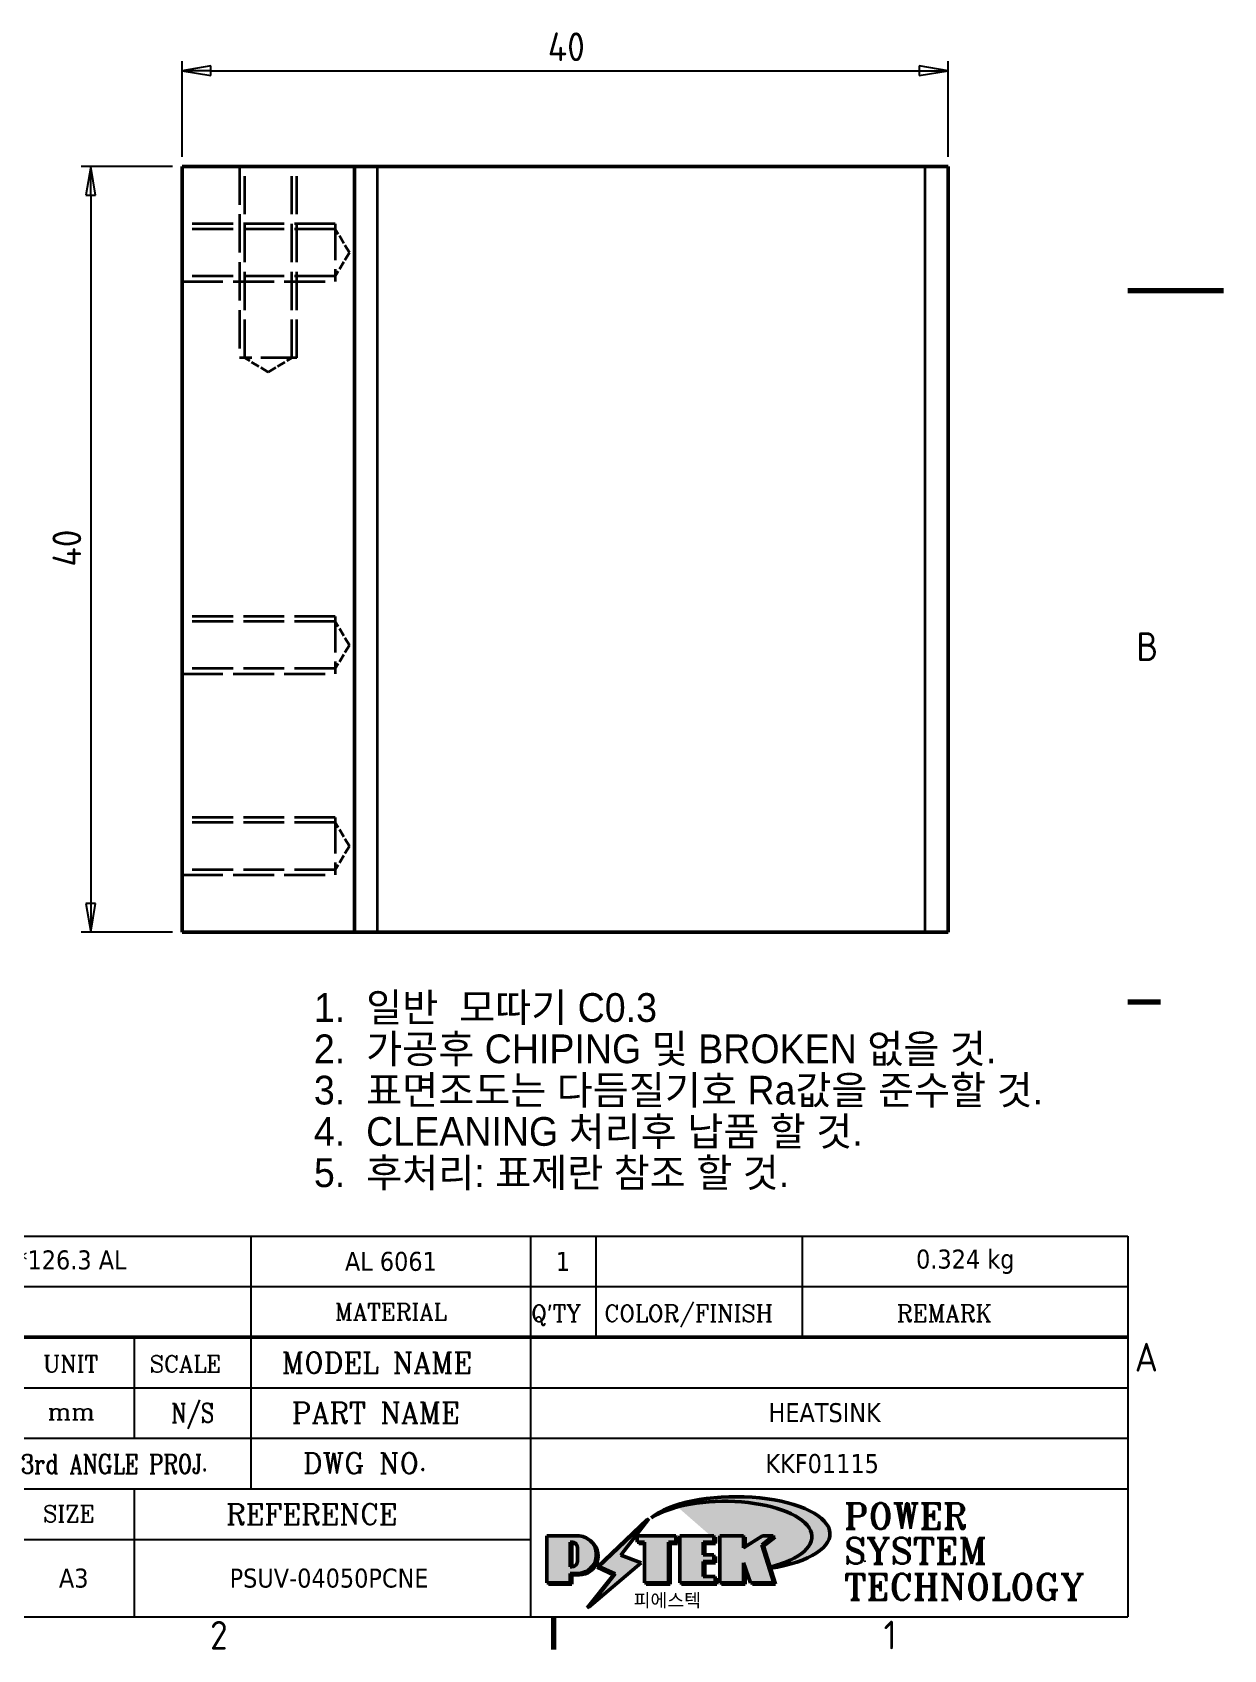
# Model space of a CAD drawing. Header units: millimetres. Extents: x 0 to 210, y 0 to 149.
# Drawn here: x 147.8 to 210, y 3.3 to 87.8 of the extents above; entities that cross this region are included whole.
import ezdxf
from ezdxf.enums import TextEntityAlignment as Align

# ---------------------------------------------------------------- set-up
doc = ezdxf.new("R2010")
doc.units = ezdxf.units.MM
doc.header["$LTSCALE"] = 0.5
doc.linetypes.add('DASHED', pattern=[0.2067, 0.1654, -0.0413])
doc.layers.get('0').update_dxf_attribs({"lineweight": 25})
for name, color, linetype, lineweight in [('가려진 것(ISO)', 5, 'DASHED', 35), ('가려진 좁은 것(ISO)', 5, 'DASHED', 25), ('가시적인 것(ISO)', 7, 'Continuous', 50), ('가시적인 좁은 것(ISO)', 1, 'Continuous', 35), ('경계(ISO)', 7, 'Continuous', 70), ('기호(ISO)', 7, 'Continuous', 25), ('제목(ISO)', 5, 'Continuous', 50), ('치수(ISO)', 7, 'Continuous', 25), ('해치(ISO)', 1, 'Continuous', 18)]:
    doc.layers.add(name, color=color, linetype=linetype, lineweight=lineweight)
doc.styles.add('HAN_370', font='', dxfattribs={"width": 2})
doc.styles.add('ISO Proportional', font='arial.ttf')
doc.styles.add('ISO ProportionalPSTEK', font='isocp.shx')
doc.styles.add('RC_284', font='ROMANC.shx')
doc.styles.add('RC_292', font='ROMANC.shx')
doc.styles.add('ROMANT_294', font='romant.shx')
doc.styles.add('텍스트 스타일333', font='ROMANC.shx', dxfattribs={"width": 0.800000011920929})
doc.styles.add('텍스트 스타일359', font='tahoma.ttf')
doc.styles.get('HAN_370').set_extended_font_data('GulimChe')
doc.dimstyles.new('PSTEK', dxfattribs={"dimscale": 0.5, "dimtxt": 3, "dimasz": 3, "dimexe": 1, "dimexo": 1, "dimgap": 1, "dimtad": 1, "dimrnd": 1e-08, "dimdsep": 46, "dimtxsty": 'ISO ProportionalPSTEK', "dimblk": 'Filled-1', "dimcen": 0.09, "dimdle": 10, "dimclrd": 3, "dimclre": 3, "dimclrt": 1, "dimadec": 1, "dimazin": 2, "dimtfac": 1, "dimtmove": 0, "dimatfit": 3, "dimfxl": 0, "dimtolj": 1, "dimlwd": -1, "dimlwe": -1, "dimarcsym": 0})

# ---------------------------------------------------------------- blocks, each defined once
blk = doc.blocks.new('경계 Default Border')
at = {"layer": '경계(ISO)'}
for p, q in [((410, 74.25000190734863), (413.4000015258789, 74.25000190734863)), ((350, 10), (350, 6.599999666213989))]:
    blk.add_line(p, q, dxfattribs=at)
at = {"layer": '경계(ISO)', "flags": 128}
blk.add_lwpolyline([(420, 148.5000038146973), (410, 148.5000038146973)], dxfattribs=at)
at = {"layer": '경계(ISO)', "color": 1, "char_height": 3.00000011920929, "attachment_point": 7, "style": 'ISO ProportionalPSTEK'}
for s, insert in [('B', (410.878270202895, 109.8463944559917)), ('A', (410.7144008173592, 35.61784856929444)), ('2', (314.127739416884, 6.57139439638704)), ('1', (384.4860661041481, 6.59999988079071))]:
    blk.add_mtext(s, dxfattribs=dict(at, insert=insert))
blk = doc.blocks.new('제목 블록 PSTEK')
for color, points in [(5, [(321.6183518841322, 17.4193704504104), (319.5281351041078, 18.24969419629727), (322.4505835294948, 22.02344462252142), (317.2195697678507, 17.0593801673321), (318.9235935156908, 16.2694494742633), (316.1741874603099, 12.79820726128571)]), (252, [(317.2195697678507, 17.0593801673321), (322.0326348870767, 21.62682475217465), (322.2781991042243, 21.94392121864296), (317.0471853425802, 16.97985676345368), (318.7512090904202, 16.1899260703855), (316.0018030350395, 12.71868385740789), (316.3356552234328, 13.00206718743325), (318.9235935156908, 16.2694494742633)]), (1, [(324.4839107253602, 19.60711530335299), (325.2419748254881, 19.60711530335299), (325.2419748254881, 20.25857663940324), (321.2266040451076, 20.25857663940324), (321.2266040451076, 19.60711530335299), (321.9846681452406, 19.60711530335299), (321.9846681452406, 15.3430047401139), (324.4839107253602, 15.3430047401139)]), (252, [(321.9846681452406, 19.60711530335299), (321.4042753185749, 19.60711530335299), (321.4042753185749, 19.45905590879572), (321.9846681452406, 19.45905590879572)]), (252, [(324.6615819988275, 19.45905590879572), (325.4196460989604, 19.45905590879572), (325.4196460989604, 20.11051724484596), (325.2419748254881, 20.11051724484596), (325.2419748254881, 19.60711530335299), (324.4839107253602, 19.60711530335299), (324.4839107253602, 15.3430047401139), (322.1623394187076, 15.3430047401139), (322.1623394187076, 15.19494534555726), (324.6615819988275, 15.19494534555726)]), (1, [(329.2277337269622, 20.25857663940324), (325.65654113025, 20.25857663940324), (325.65654113025, 15.3430047401139), (329.3580259941756, 15.3430047401139), (329.3580259941756, 15.9944660761648), (328.1137701654877, 15.9944660761648), (328.1137701654877, 17.56360607323003), (329.2277337269622, 17.56360607323003), (329.2277337269622, 18.25543873810179), (328.1137701654877, 18.25543873810179), (328.1137701654877, 19.60711530335299), (329.2277337269622, 19.60711530335299)]), (252, [(328.2914414389548, 19.45905590879572), (329.4054050004294, 19.45905590879572), (329.4054050004294, 20.11051724484596), (329.2277337269622, 20.11051724484596), (329.2277337269622, 19.60711530335299), (328.1137701654877, 19.60711530335299), (328.1137701654877, 18.25543873810179), (328.2914414389548, 18.25543873810179)]), (1, [(332.3312149849806, 20.25857663940324), (329.8592894925411, 20.25857663940324), (329.8592894925411, 15.3430047401139), (332.3312149849806, 15.3430047401139), (332.3312149849806, 17.4318630164523), (333.0701931098801, 15.3430047401139), (335.4855464857051, 15.3430047401139), (334.2514536401189, 19.30614745124769), (335.4379594596742, 20.25857663940324), (334.3071782107978, 20.25857663940324), (332.3312149849806, 18.99741471888304)]), (252, [(332.5088862584528, 20.1105172448466), (332.3312149849806, 20.1105172448466), (332.3312149849806, 18.99741471888368), (332.5088862584528, 19.11081371413894)]), (252, [(335.6156307331414, 20.11051724484596), (335.2535118015555, 20.11051724484596), (334.2514536401189, 19.30614745124769), (335.4855464857051, 15.3430047401139), (333.1954852176545, 15.3430047401139), (333.2478643833523, 15.19494534555726), (335.6632177591723, 15.19494534555726), (334.4291249135862, 19.15808805669106)]), (252, [(328.2914414389548, 17.41554667867274), (329.4054050004294, 17.41554667867274), (329.4054050004294, 18.10737934354514), (329.2277337269622, 18.10737934354514), (329.2277337269622, 17.56360607323003), (328.1137701654877, 17.56360607323003), (328.1137701654877, 15.9944660761648), (328.2914414389548, 15.9944660761648)]), (252, [(332.5088862584528, 16.92964231796647), (332.3312149849806, 17.43186301645164), (332.3312149849806, 15.3430047401139), (330.0369607660135, 15.3430047401139), (330.0369607660135, 15.19494534555726), (332.5088862584528, 15.19494534555726)]), (252, [(329.5356972676428, 15.8464066816075), (329.3580259941756, 15.8464066816075), (329.3580259941756, 15.3430047401139), (325.8342124037171, 15.3430047401139), (325.8342124037171, 15.19494534555726), (329.5356972676428, 15.19494534555726)])]:
    blk.add_hatch(color=color).paths.add_polyline_path(points)
h = blk.add_hatch(color=1)
edge = h.paths.add_edge_path(flags=0)
edge.add_line((314.2242174273352, 19.60711530335299), (314.2242174273352, 17.00126995915134))
edge.add_line((314.2242174273352, 17.00126995915134), (314.3485873187598, 17.00126995915134))
edge.add_arc((314.3485873187598, 17.6527312952023), 0.6514613360509371, 270, 360)
edge.add_line((315.0000486548106, 17.6527312952023), (315.0000486548106, 18.95565396730211))
edge.add_arc((314.3485873187598, 18.95565396730212), 0.6514613360508712, 0, 90)
edge.add_line((314.3485873187598, 19.60711530335299), (314.2242174273352, 19.60711530335299))
edge = h.paths.add_edge_path()
edge.add_arc((314.9847713324306, 18.28938669179658), 1.969189947606664, 269.9999999999959, 450)
edge.add_line((314.9847713324306, 20.25857663940318), (311.7664314776902, 20.25857663940324))
edge.add_line((311.7664314776902, 20.25857663940324), (311.7664314776902, 15.3430047401139))
edge.add_line((311.7664314776902, 15.3430047401139), (314.2242174273352, 15.3430047401139))
edge.add_line((314.2242174273352, 15.3430047401139), (314.2242174273352, 16.32019674418991))
edge.add_line((314.2242174273352, 16.32019674418991), (314.9847713324307, 16.32019674418991))
h = blk.add_hatch(color=252)
edge = h.paths.add_edge_path()
edge.add_arc((314.9847713324309, 18.28938669179657), 1.969189947606666, 270, 406.8278729790604)
edge.add_arc((315.1624426058984, 18.1413272972396), 1.969189947606962, -90, 53.560984836317004, ccw=False)
edge.add_line((315.1624426058984, 16.17213734963263), (314.4018887008024, 16.17213734963263))
edge.add_line((314.4018887008024, 16.17213734963263), (314.4018887008024, 15.19494534555726))
edge.add_line((314.4018887008024, 15.19494534555726), (311.9441027511573, 15.19494534555726))
edge.add_line((311.9441027511573, 15.19494534555726), (311.9441027511573, 15.3430047401139))
edge.add_line((311.9441027511573, 15.3430047401139), (314.2242174273352, 15.3430047401139))
edge.add_line((314.2242174273352, 15.3430047401139), (314.2242174273352, 16.32019674418991))
edge.add_line((314.2242174273352, 16.32019674418991), (314.9847713324309, 16.32019674418991))
h = blk.add_hatch(color=252)
edge = h.paths.add_edge_path()
edge.add_line((314.4018887008024, 19.45905590879572), (314.5262585922315, 19.45905590879572))
edge.add_arc((314.5262585922314, 18.80759457274939), 0.6514613360463194, 60.4189348879147, 90.00000000000318, ccw=False)
edge.add_arc((314.3485873187602, 18.95565396730057), 0.6514613360524251, 39.96992292766206, 90.00000000009999)
edge.add_line((314.3485873187591, 19.60711530335307), (314.2242174273352, 19.60711530335298))
edge.add_line((314.2242174273352, 19.60711530335299), (314.2242174273352, 17.00126995915134))
edge.add_line((314.2242174273352, 17.00126995915134), (314.3485873187591, 17.00126995915134))
edge.add_arc((314.3485873187568, 17.652731295233), 0.6514613360816299, 270.0000000002, 274.6930825552478)
edge.add_line((314.4018887008024, 17.0034541317032), (314.4018887008024, 19.45905590879572))
at = {"layer": '해치(ISO)'}
h = blk.add_hatch(color=140, dxfattribs=at)
edge = h.paths.add_edge_path()
edge.add_ellipse((330.3660919371412, 20.15576403068321), major_axis=(9.100907360794343, 0), ratio=0.4069904968023172, start_angle=301.3098473703837, end_angle=507.7436900681698)
edge.add_ellipse((331.5340919371412, 20.4634168429492), major_axis=(-9.82350664112931, 0), ratio=0.3942600559756514, start_angle=111.51207141178469, end_angle=334.47025347086895, ccw=False)
edge.add_line((335.1363447531188, 16.8601935978785), (335.0955236905705, 16.99119398620872))
at = {"color": 180}
for p, q in [((182.4757929790549, 51.56524660363496), (372.4757929537551, 51.56524660363496)), ((280.8758854511282, 51.56524660363496), (280.8758854511282, 41.00524660363494)), ((310.0881549537552, 51.56524660363496), (310.0881549537553, 41.00524660363494)), ((316.9044520275131, 51.56524660363496), (316.9044520275127, 41.00524660363494)), ((338.4566026226726, 51.56524660363496), (338.4566026226727, 41.00524660363494)), ((372.4757929537551, 51.56524660363496), (372.4757929537551, 11.79100474011389)), ((182.475792979055, 46.2852466036349), (372.4757929537551, 46.28524660363492)), ((268.6918866058747, 41.00524660363494), (268.6918866058747, 30.44524660363498)), ((280.8758854511282, 41.00524660363494), (280.8758854511282, 25.16524660363502)), ((310.088154953755, 41.00524660363494), (310.088154953755, 11.79100474011392)), ((206.451475290024, 35.72524660363497), (372.4757929537551, 35.72524660363497)), ((255.917593136736, 30.44524660363498), (372.4757929537552, 30.44524660363501)), ((255.9175931367359, 25.16524660363502), (372.4757929537552, 25.165246603635)), ((268.6918866058744, 25.16524660363502), (268.6918866058744, 11.79100474011392)), ((255.9175931367359, 19.88524660363481), (310.0881549537553, 19.88524660363481)), ((182.475792979055, 11.79100474011392), (372.4757929537551, 11.79100474011389))]:
    blk.add_line(p, q, dxfattribs=at)
at = {"color": 7, "lineweight": 50}
blk.add_line((206.451475290024, 41.00524660363494), (372.4757929537551, 41.00524660363496), dxfattribs=at)
at = {"color": 7}
for p, q in [((322.4505835294948, 22.02344462252142), (317.2195697678507, 17.0593801673321)), ((319.5281351041078, 18.24969419629727), (322.4505835294948, 22.02344462252142)), ((322.2781991042243, 21.94392121864296), (317.0471853425802, 16.97985676345368)), ((317.2195697678507, 17.0593801673321), (322.0326348870767, 21.62682475217465)), ((322.0326348870767, 21.62682475217465), (322.2781991042243, 21.94392121864296)), ((311.7664314776902, 20.25900474011391), (311.7664314776902, 15.34300474011391)), ((314.9847713324309, 20.25857663940324), (311.7664314776902, 20.25857663940324)), ((314.9847713324309, 20.25857663940324), (311.7664314776902, 20.25857663940324)), ((311.7664314776902, 20.25857663940324), (311.7664314776902, 15.3430047401139)), ((314.2242174273352, 17.00126995915134), (314.2242174273352, 19.60711530335299)), ((314.2242174273352, 19.60711530335299), (314.3485873187591, 19.60711530335299)), ((314.3485873187591, 19.60711530335299), (314.2242174273352, 19.60711530335299)), ((314.2242174273352, 19.60711530335299), (314.2242174273352, 17.00126995915134)), ((314.2242174273352, 17.00126995915134), (314.2242174273352, 19.60711530335299)), ((314.2242174273352, 19.60711530335299), (314.3485873187591, 19.60711530335299)), ((314.4018887008024, 19.45905590879572), (314.5262585922314, 19.45905590879572)), ((314.4018887008024, 17.0034541317032), (314.4018887008024, 19.45905590879572)), ((315.0000486548106, 18.95565396730275), (315.0000486548106, 17.65273129520161)), ((315.0000486548106, 18.95565396730275), (315.0000486548106, 17.65273129520161)), ((325.2419748254881, 20.25857663940324), (321.2266040451076, 20.25857663940324)), ((321.2266040451076, 20.25857663940324), (321.2266040451076, 19.60711530335299)), ((325.2419748254881, 20.25857663940324), (321.2266040451076, 20.25857663940324)), ((321.2266040451076, 20.25857663940324), (321.2266040451076, 19.60711530335299)), ((321.2266040451076, 19.60711530335299), (321.9846681452406, 19.60711530335299)), ((321.2266040451076, 19.60711530335299), (321.9846681452406, 19.60711530335299)), ((321.4042753185749, 19.60711530335299), (321.4042753185749, 19.45905590879572)), ((321.9846681452406, 19.60711530335299), (321.4042753185749, 19.60711530335299)), ((321.4042753185749, 19.45905590879572), (321.9846681452406, 19.45905590879572)), ((321.9846681452406, 19.60711530335299), (321.9846681452406, 15.3430047401139)), ((321.9846681452406, 19.45905590879572), (321.9846681452406, 19.60711530335299)), ((321.9846681452406, 19.60711530335299), (321.9846681452406, 15.3430047401139)), ((324.4839107253602, 19.60711530335299), (325.2419748254881, 19.60711530335299)), ((324.4839107253602, 15.3430047401139), (324.4839107253602, 19.60711530335299)), ((325.2419748254881, 19.60711530335299), (324.4839107253602, 19.60711530335299)), ((324.4839107253602, 19.60711530335299), (324.4839107253602, 15.3430047401139)), ((324.4839107253602, 19.60711530335299), (325.2419748254881, 19.60711530335299)), ((324.4839107253602, 15.3430047401139), (324.4839107253602, 19.60711530335299)), ((324.6615819988275, 19.45905590879572), (325.4196460989604, 19.45905590879572)), ((324.6615819988275, 15.19494534555726), (324.6615819988275, 19.45905590879572)), ((325.2419748254881, 19.60711530335299), (325.2419748254881, 20.25857663940324)), ((325.2419748254881, 19.60711530335299), (325.2419748254881, 20.25857663940324)), ((325.4196460989604, 20.11051724484596), (325.2419748254881, 20.11051724484596)), ((325.2419748254881, 20.11051724484596), (325.2419748254881, 19.60711530335299)), ((325.4196460989604, 19.45905590879572), (325.4196460989604, 20.11051724484596)), ((329.2277337269622, 20.25857663940324), (325.65654113025, 20.25857663940324)), ((325.65654113025, 20.25857663940324), (325.65654113025, 15.3430047401139)), ((325.65654113025, 20.25857663940324), (325.65654113025, 15.3430047401139)), ((329.2277337269622, 20.25857663940324), (325.65654113025, 20.25857663940324)), ((328.1137701654877, 18.25543873810179), (328.1137701654877, 19.60711530335299)), ((328.1137701654877, 19.60711530335299), (329.2277337269622, 19.60711530335299)), ((329.2277337269622, 19.60711530335299), (328.1137701654877, 19.60711530335299)), ((328.1137701654877, 19.60711530335299), (328.1137701654877, 18.25543873810179)), ((328.1137701654877, 18.25543873810179), (328.1137701654877, 19.60711530335299)), ((328.1137701654877, 19.60711530335299), (329.2277337269622, 19.60711530335299)), ((328.2914414389548, 18.25543873810179), (328.2914414389548, 19.45905590879572)), ((328.2914414389548, 19.45905590879572), (329.4054050004294, 19.45905590879572)), ((329.2277337269622, 19.60711530335299), (329.2277337269622, 20.25857663940324)), ((329.2277337269622, 19.60711530335299), (329.2277337269622, 20.25857663940324)), ((329.4054050004294, 20.11051724484596), (329.2277337269622, 20.11051724484596)), ((329.2277337269622, 20.11051724484596), (329.2277337269622, 19.60711530335299)), ((329.4054050004294, 19.45905590879572), (329.4054050004294, 20.11051724484596)), ((332.3312149849806, 20.25857663940324), (329.8592894925411, 20.25857663940324)), ((329.8592894925411, 20.25857663940324), (329.8592894925411, 15.3430047401139)), ((329.8592894925411, 20.25857663940324), (329.8592894925411, 15.3430047401139)), ((332.3312149849806, 20.25857663940324), (329.8592894925411, 20.25857663940324)), ((334.3071782107978, 20.25857663940324), (332.3312149849806, 18.99741471888304)), ((332.3312149849806, 18.99741471888304), (332.3312149849806, 20.25857663940324)), ((334.3071782107978, 20.25857663940324), (332.3312149849806, 18.99741471888304)), ((332.3312149849806, 18.99741471888304), (332.3312149849806, 20.25857663940324)), ((332.5088862584528, 20.1105172448466), (332.3312149849806, 20.1105172448466)), ((332.3312149849806, 20.1105172448466), (332.3312149849806, 18.99741471888368)), ((332.3312149849806, 18.99741471888368), (332.5088862584528, 19.11081371413894)), ((332.5088862584528, 19.11081371413894), (332.5088862584528, 20.1105172448466)), ((334.2514536401189, 19.30614745124769), (335.4379594596742, 20.25857663940324)), ((334.2514536401189, 19.30614745124769), (335.4379594596742, 20.25857663940324)), ((335.2535118015555, 20.11051724484596), (334.2514536401189, 19.30614745124769)), ((335.4855464857051, 15.3430047401139), (334.2514536401189, 19.30614745124769)), ((334.2514536401189, 19.30614745124769), (335.4855464857051, 15.3430047401139)), ((335.4855464857051, 15.3430047401139), (334.2514536401189, 19.30614745124769)), ((335.4379594596742, 20.25857663940324), (334.3071782107978, 20.25857663940324)), ((335.4379594596742, 20.25857663940324), (334.3071782107978, 20.25857663940324)), ((334.4291249135862, 19.15808805669104), (335.6156307331414, 20.11051724484596)), ((335.6632177591723, 15.19494534555726), (334.4291249135862, 19.15808805669104)), ((335.6156307331414, 20.11051724484596), (335.2535118015555, 20.11051724484596)), ((314.3485873187591, 17.00126995915134), (314.2242174273352, 17.00126995915134)), ((314.2242174273352, 17.00126995915134), (314.3485873187591, 17.00126995915134)), ((314.3485873187591, 17.00126995915134), (314.2242174273352, 17.00126995915134)), ((316.1741874603099, 12.79820726128571), (321.6183518841322, 17.4193704504104)), ((317.0471853425802, 16.97985676345368), (318.7512090904202, 16.1899260703855)), ((318.9235935156908, 16.2694494742633), (317.2195697678507, 17.0593801673321)), ((317.2195697678507, 17.0593801673321), (318.9235935156908, 16.2694494742633)), ((321.6183518841322, 17.4193704504104), (319.5281351041078, 18.24969419629727)), ((329.2277337269622, 18.25543873810179), (328.1137701654877, 18.25543873810179)), ((328.1137701654877, 18.25543873810179), (328.2914414389548, 18.25543873810179)), ((329.2277337269622, 18.25543873810179), (328.1137701654877, 18.25543873810179)), ((328.1137701654877, 17.56360607323003), (329.2277337269622, 17.56360607323003)), ((328.1137701654877, 15.9944660761648), (328.1137701654877, 17.56360607323003)), ((329.2277337269622, 17.56360607323003), (328.1137701654877, 17.56360607323003)), ((328.1137701654877, 17.56360607323003), (328.1137701654877, 15.9944660761648)), ((328.1137701654877, 17.56360607323003), (329.2277337269622, 17.56360607323003)), ((328.1137701654877, 15.9944660761648), (328.1137701654877, 17.56360607323003)), ((328.2914414389548, 15.9944660761648), (328.2914414389548, 17.41554667867274)), ((328.2914414389548, 17.41554667867274), (329.4054050004294, 17.41554667867274)), ((329.2277337269622, 17.56360607323003), (329.2277337269622, 18.25543873810179)), ((329.2277337269622, 17.56360607323003), (329.2277337269622, 18.25543873810179)), ((329.4054050004294, 18.10737934354514), (329.2277337269622, 18.10737934354514)), ((329.2277337269622, 18.10737934354514), (329.2277337269622, 17.56360607323003)), ((329.4054050004294, 17.41554667867274), (329.4054050004294, 18.10737934354514)), ((332.3312149849806, 17.4318630164523), (333.0701931098801, 15.3430047401139)), ((332.3312149849806, 15.3430047401139), (332.3312149849806, 17.4318630164523)), ((332.5088862584528, 16.92964231796647), (332.3312149849806, 17.43186301645164)), ((332.3312149849806, 17.43186301645164), (332.3312149849806, 15.3430047401139)), ((332.3312149849806, 17.4318630164523), (333.0701931098801, 15.3430047401139)), ((332.3312149849806, 15.3430047401139), (332.3312149849806, 17.4318630164523)), ((332.5088862584528, 15.19494534555726), (332.5088862584528, 16.92964231796647)), ((345.0447381189468, 17.50375595811051), (344.9867755289346, 17.689895936919)), ((311.7664314776902, 15.3430047401139), (314.2242174273352, 15.3430047401139)), ((311.7664314776902, 15.3430047401139), (314.2242174273352, 15.3430047401139)), ((314.2242174273352, 15.3430047401139), (311.9441027511573, 15.3430047401139)), ((311.9441027511573, 15.3430047401139), (311.9441027511573, 15.19494534555726)), ((314.2242174273352, 16.32019674418991), (314.9847713324309, 16.32019674418991)), ((314.2242174273352, 15.3430047401139), (314.2242174273352, 16.32019674418991)), ((314.9847713324309, 16.32019674418991), (314.2242174273352, 16.32019674418991)), ((314.2242174273352, 16.32019674418991), (314.2242174273352, 15.3430047401139)), ((314.2242174273352, 16.32019674418991), (314.9847713324309, 16.32019674418991)), ((314.2242174273352, 15.3430047401139), (314.2242174273352, 16.32019674418991)), ((314.4018887008024, 16.17213734963263), (315.162442605898, 16.17213734963263)), ((314.4018887008024, 15.19494534555726), (314.4018887008024, 16.17213734963263)), ((318.7512090904202, 16.1899260703855), (316.0018030350395, 12.71868385740789)), ((318.9235935156908, 16.2694494742633), (316.1741874603099, 12.79820726128571)), ((316.3356552234328, 13.00206718743325), (318.9235935156908, 16.2694494742633)), ((321.9846681452406, 15.3430047401139), (324.4839107253602, 15.3430047401139)), ((321.9846681452406, 15.3430047401139), (324.4839107253602, 15.3430047401139)), ((324.4839107253602, 15.3430047401139), (322.1623394187076, 15.3430047401139)), ((322.1623394187076, 15.3430047401139), (322.1623394187076, 15.19494534555726)), ((325.65654113025, 15.3430047401139), (329.3580259941756, 15.3430047401139)), ((325.65654113025, 15.3430047401139), (329.3580259941756, 15.3430047401139)), ((329.3580259941756, 15.3430047401139), (325.8342124037171, 15.3430047401139)), ((325.8342124037171, 15.3430047401139), (325.8342124037171, 15.19494534555726)), ((329.3580259941756, 15.9944660761648), (328.1137701654877, 15.9944660761648)), ((328.1137701654877, 15.9944660761648), (328.2914414389548, 15.9944660761648)), ((329.3580259941756, 15.9944660761648), (328.1137701654877, 15.9944660761648)), ((329.3580259941756, 15.3430047401139), (329.3580259941756, 15.9944660761648)), ((329.3580259941756, 15.3430047401139), (329.3580259941756, 15.9944660761648)), ((329.5356972676428, 15.8464066816075), (329.3580259941756, 15.8464066816075)), ((329.3580259941756, 15.8464066816075), (329.3580259941756, 15.3430047401139)), ((329.5356972676428, 15.19494534555726), (329.5356972676428, 15.8464066816075)), ((329.8592894925411, 15.3430047401139), (332.3312149849806, 15.3430047401139)), ((329.8592894925411, 15.3430047401139), (332.3312149849806, 15.3430047401139)), ((332.3312149849806, 15.3430047401139), (330.0369607660135, 15.3430047401139)), ((330.0369607660135, 15.3430047401139), (330.0369607660135, 15.19494534555726)), ((333.0701931098801, 15.3430047401139), (335.4855464857051, 15.3430047401139)), ((333.0701931098801, 15.3430047401139), (335.4855464857051, 15.3430047401139)), ((335.4855464857051, 15.3430047401139), (333.1954852176545, 15.3430047401139)), ((333.1954852176545, 15.3430047401139), (333.2478643833523, 15.19494534555726)), ((311.9441027511573, 15.19494534555726), (314.4018887008024, 15.19494534555726)), ((322.1623394187076, 15.19494534555726), (324.6615819988275, 15.19494534555726)), ((325.8342124037171, 15.19494534555726), (329.5356972676428, 15.19494534555726)), ((330.0369607660135, 15.19494534555726), (332.5088862584528, 15.19494534555726)), ((333.2478643833523, 15.19494534555726), (335.6632177591723, 15.19494534555726)), ((316.0018030350395, 12.71868385740789), (316.3356552234328, 13.00206718743325))]:
    blk.add_line(p, q, dxfattribs=at)
at = {"color": 5}
for p, q in [((322.4505835294948, 22.02344462252142), (317.2195697678507, 17.0593801673321)), ((319.5281351041078, 18.24969419629727), (322.4505835294948, 22.02344462252142)), ((316.1741874603099, 12.79820726128571), (321.6183518841322, 17.4193704504104)), ((317.2195697678507, 17.0593801673321), (318.9235935156908, 16.2694494742633)), ((321.6183518841322, 17.4193704504104), (319.5281351041078, 18.24969419629727)), ((318.9235935156908, 16.2694494742633), (316.1741874603099, 12.79820726128571))]:
    blk.add_line(p, q, dxfattribs=at)
at = {"color": 1}
for p, q in [((314.9847713324309, 20.25857663940324), (311.7664314776902, 20.25857663940324)), ((311.7664314776902, 20.25857663940324), (311.7664314776902, 15.3430047401139)), ((314.2242174273352, 17.00126995915134), (314.2242174273352, 19.60711530335299)), ((314.2242174273352, 19.60711530335299), (314.3485873187591, 19.60711530335299)), ((315.0000486548106, 18.95565396730275), (315.0000486548106, 17.65273129520161)), ((325.2419748254881, 20.25857663940324), (321.2266040451076, 20.25857663940324)), ((321.2266040451076, 20.25857663940324), (321.2266040451076, 19.60711530335299)), ((321.2266040451076, 19.60711530335299), (321.9846681452406, 19.60711530335299)), ((321.9846681452406, 19.60711530335299), (321.9846681452406, 15.3430047401139)), ((324.4839107253602, 19.60711530335299), (325.2419748254881, 19.60711530335299)), ((324.4839107253602, 15.3430047401139), (324.4839107253602, 19.60711530335299)), ((325.2419748254881, 19.60711530335299), (325.2419748254881, 20.25857663940324)), ((329.2277337269622, 20.25857663940324), (325.65654113025, 20.25857663940324)), ((325.65654113025, 20.25857663940324), (325.65654113025, 15.3430047401139)), ((328.1137701654877, 18.25543873810179), (328.1137701654877, 19.60711530335299)), ((328.1137701654877, 19.60711530335299), (329.2277337269622, 19.60711530335299)), ((329.2277337269622, 19.60711530335299), (329.2277337269622, 20.25857663940324)), ((332.3312149849806, 20.25857663940324), (329.8592894925411, 20.25857663940324)), ((329.8592894925411, 20.25857663940324), (329.8592894925411, 15.3430047401139)), ((334.3071782107978, 20.25857663940324), (332.3312149849806, 18.99741471888304)), ((332.3312149849806, 18.99741471888304), (332.3312149849806, 20.25857663940324)), ((334.2514536401189, 19.30614745124769), (335.4379594596742, 20.25857663940324)), ((335.4855464857051, 15.3430047401139), (334.2514536401189, 19.30614745124769)), ((335.4379594596742, 20.25857663940324), (334.3071782107978, 20.25857663940324)), ((314.3485873187591, 17.00126995915134), (314.2242174273352, 17.00126995915134)), ((329.2277337269622, 18.25543873810179), (328.1137701654877, 18.25543873810179)), ((328.1137701654877, 17.56360607323003), (329.2277337269622, 17.56360607323003)), ((328.1137701654877, 15.9944660761648), (328.1137701654877, 17.56360607323003)), ((329.2277337269622, 17.56360607323003), (329.2277337269622, 18.25543873810179)), ((332.3312149849806, 17.4318630164523), (333.0701931098801, 15.3430047401139)), ((332.3312149849806, 15.3430047401139), (332.3312149849806, 17.4318630164523)), ((311.7664314776902, 15.3430047401139), (314.2242174273352, 15.3430047401139)), ((314.2242174273352, 16.32019674418991), (314.9847713324309, 16.32019674418991)), ((314.2242174273352, 15.3430047401139), (314.2242174273352, 16.32019674418991)), ((321.9846681452406, 15.3430047401139), (324.4839107253602, 15.3430047401139)), ((325.65654113025, 15.3430047401139), (329.3580259941756, 15.3430047401139)), ((329.3580259941756, 15.9944660761648), (328.1137701654877, 15.9944660761648)), ((329.3580259941756, 15.3430047401139), (329.3580259941756, 15.9944660761648)), ((329.8592894925411, 15.3430047401139), (332.3312149849806, 15.3430047401139)), ((333.0701931098801, 15.3430047401139), (335.4855464857051, 15.3430047401139))]:
    blk.add_line(p, q, dxfattribs=at)
at = {"color": 7}
for centre, radius, start, end in [((314.3485873187598, 18.95565396730211), 0.6514613360508712, 0, 90), ((314.3485873187602, 18.95565396730057), 0.6514613360524251, 39.96992292766117, 90), ((314.3485873187598, 18.95565396730212), 0.6514613360508712, 0, 90), ((314.5262585922314, 18.80759457274939), 0.6514613360463193, 60.41893488791137, 90), ((314.9847713324309, 18.28938669179658), 1.969189947606665, 270, 90), ((314.9847713324309, 18.28938669179658), 1.969189947606665, 270, 90), ((314.9847713324307, 18.2893866917965), 1.969189947606594, 270, 46.82787297909833), ((315.1624426058984, 18.1413272972396), 1.969189947606961, 270, 53.56098483636067), ((314.3485873187597, 17.65273129520228), 0.6514613360509381, 270, 0), ((314.3485873187598, 17.6527312952023), 0.6514613360509381, 270, 0), ((314.3485873187568, 17.652731295233), 0.6514613360816299, 270, 274.6930825552478)]:
    blk.add_arc(centre, radius, start, end, dxfattribs=at)
at = {"color": 1}
for centre, radius, start, end in [((314.3485873187598, 18.95565396730211), 0.6514613360508712, 0, 90), ((314.9847713324309, 18.28938669179657), 1.969189947606665, 270, 90), ((314.3485873187598, 17.6527312952023), 0.6514613360509381, 270, 0)]:
    blk.add_arc(centre, radius, start, end, dxfattribs=at)
at = {"layer": '제목(ISO)'}
for p, q in [((322.4505835294948, 22.02344462252142), (317.2195697678507, 17.0593801673321)), ((319.5281351041078, 18.24969419629727), (322.4505835294948, 22.02344462252142)), ((322.2781991042243, 21.94392121864296), (317.0471853425802, 16.97985676345368)), ((317.2195697678507, 17.0593801673321), (322.0326348870767, 21.62682475217465)), ((322.0326348870767, 21.62682475217465), (322.2781991042243, 21.94392121864296)), ((314.9847713324306, 20.25857663940324), (311.7664314776902, 20.25857663940324)), ((311.7664314776902, 20.25857663940324), (311.7664314776902, 15.3430047401139)), ((314.2242174273352, 17.00126995915134), (314.2242174273352, 19.60711530335299)), ((314.2242174273352, 19.60711530335299), (314.3485873187598, 19.60711530335299)), ((314.3485873187591, 19.60711530335299), (314.2242174273352, 19.60711530335299)), ((314.2242174273352, 19.60711530335299), (314.2242174273352, 17.00126995915134)), ((314.4018887008024, 19.45905590879572), (314.5262585922314, 19.45905590879572)), ((314.4018887008024, 17.0034541317032), (314.4018887008024, 19.45905590879572)), ((315.0000486548106, 18.95565396730211), (315.0000486548106, 17.6527312952023)), ((325.2419748254881, 20.25857663940324), (321.2266040451076, 20.25857663940324)), ((321.2266040451076, 20.25857663940324), (321.2266040451076, 19.60711530335299)), ((321.2266040451076, 19.60711530335299), (321.9846681452406, 19.60711530335299)), ((321.9846681452406, 19.60711530335299), (321.4042753185749, 19.60711530335299)), ((321.4042753185749, 19.60711530335299), (321.4042753185749, 19.45905590879572)), ((321.4042753185749, 19.45905590879572), (321.9846681452406, 19.45905590879572)), ((321.9846681452406, 19.60711530335299), (321.9846681452406, 15.3430047401139)), ((321.9846681452406, 19.45905590879572), (321.9846681452406, 19.60711530335299)), ((324.4839107253602, 19.60711530335299), (325.2419748254881, 19.60711530335299)), ((324.4839107253602, 15.3430047401139), (324.4839107253602, 19.60711530335299)), ((325.2419748254881, 19.60711530335299), (324.4839107253602, 19.60711530335299)), ((324.4839107253602, 19.60711530335299), (324.4839107253602, 15.3430047401139)), ((324.6615819988275, 19.45905590879572), (325.4196460989604, 19.45905590879572)), ((324.6615819988275, 15.19494534555726), (324.6615819988275, 19.45905590879572)), ((325.2419748254881, 19.60711530335299), (325.2419748254881, 20.25857663940324)), ((325.4196460989604, 20.11051724484596), (325.2419748254881, 20.11051724484596)), ((325.2419748254881, 20.11051724484596), (325.2419748254881, 19.60711530335299)), ((325.4196460989604, 19.45905590879572), (325.4196460989604, 20.11051724484596)), ((329.2277337269622, 20.25857663940324), (325.65654113025, 20.25857663940324)), ((325.65654113025, 20.25857663940324), (325.65654113025, 15.3430047401139)), ((328.1137701654877, 18.25543873810179), (328.1137701654877, 19.60711530335299)), ((328.1137701654877, 19.60711530335299), (329.2277337269622, 19.60711530335299)), ((329.2277337269622, 19.60711530335299), (328.1137701654877, 19.60711530335299)), ((328.1137701654877, 19.60711530335299), (328.1137701654877, 18.25543873810179)), ((328.2914414389548, 19.45905590879572), (329.4054050004294, 19.45905590879572)), ((328.2914414389548, 18.25543873810179), (328.2914414389548, 19.45905590879572)), ((329.2277337269622, 19.60711530335299), (329.2277337269622, 20.25857663940324)), ((329.4054050004294, 20.11051724484596), (329.2277337269622, 20.11051724484596)), ((329.2277337269622, 20.11051724484596), (329.2277337269622, 19.60711530335299)), ((329.4054050004294, 19.45905590879572), (329.4054050004294, 20.11051724484596)), ((332.3312149849806, 20.25857663940324), (329.8592894925411, 20.25857663940324)), ((329.8592894925411, 20.25857663940324), (329.8592894925411, 15.3430047401139)), ((334.3071782107978, 20.25857663940324), (332.3312149849806, 18.99741471888304)), ((332.3312149849806, 18.99741471888304), (332.3312149849806, 20.25857663940324)), ((332.5088862584528, 20.1105172448466), (332.3312149849806, 20.1105172448466)), ((332.3312149849806, 20.1105172448466), (332.3312149849806, 18.99741471888368)), ((332.3312149849806, 18.99741471888368), (332.5088862584528, 19.11081371413894)), ((332.5088862584528, 19.11081371413894), (332.5088862584528, 20.1105172448466)), ((334.2514536401189, 19.30614745124769), (335.4379594596742, 20.25857663940324)), ((335.2535118015555, 20.11051724484596), (334.2514536401189, 19.30614745124769)), ((335.4855464857051, 15.3430047401139), (334.2514536401189, 19.30614745124769)), ((334.2514536401189, 19.30614745124769), (335.4855464857051, 15.3430047401139)), ((335.4379594596742, 20.25857663940324), (334.3071782107978, 20.25857663940324)), ((334.4291249135862, 19.15808805669106), (335.6156307331414, 20.11051724484596)), ((335.6632177591723, 15.19494534555726), (334.4291249135862, 19.15808805669106)), ((335.6156307331414, 20.11051724484596), (335.2535118015555, 20.11051724484596)), ((314.3485873187598, 17.00126995915134), (314.2242174273352, 17.00126995915134)), ((314.2242174273352, 17.00126995915134), (314.3485873187591, 17.00126995915134)), ((316.1741874603099, 12.79820726128571), (321.6183518841322, 17.4193704504104)), ((317.0471853425802, 16.97985676345368), (318.7512090904202, 16.1899260703855)), ((317.2195697678507, 17.0593801673321), (318.9235935156908, 16.2694494742633)), ((318.9235935156908, 16.2694494742633), (317.2195697678507, 17.0593801673321)), ((321.6183518841322, 17.4193704504104), (319.5281351041078, 18.24969419629727)), ((329.2277337269622, 18.25543873810179), (328.1137701654877, 18.25543873810179)), ((328.1137701654877, 18.25543873810179), (328.2914414389548, 18.25543873810179)), ((328.1137701654877, 15.9944660761648), (328.1137701654877, 17.56360607323003)), ((328.1137701654877, 17.56360607323003), (329.2277337269622, 17.56360607323003)), ((329.2277337269622, 17.56360607323003), (328.1137701654877, 17.56360607323003)), ((328.1137701654877, 17.56360607323003), (328.1137701654877, 15.9944660761648)), ((328.2914414389548, 17.41554667867274), (329.4054050004294, 17.41554667867274)), ((328.2914414389548, 15.9944660761648), (328.2914414389548, 17.41554667867274)), ((329.2277337269622, 17.56360607323003), (329.2277337269622, 18.25543873810179)), ((329.4054050004294, 18.10737934354514), (329.2277337269622, 18.10737934354514)), ((329.2277337269622, 18.10737934354514), (329.2277337269622, 17.56360607323003)), ((329.4054050004294, 17.41554667867274), (329.4054050004294, 18.10737934354514)), ((332.3312149849806, 15.3430047401139), (332.3312149849806, 17.4318630164523)), ((332.3312149849806, 17.4318630164523), (333.0701931098801, 15.3430047401139)), ((332.5088862584528, 16.92964231796647), (332.3312149849806, 17.43186301645164)), ((332.3312149849806, 17.43186301645164), (332.3312149849806, 15.3430047401139)), ((332.5088862584528, 15.19494534555726), (332.5088862584528, 16.92964231796647)), ((311.7664314776902, 15.3430047401139), (314.2242174273352, 15.3430047401139)), ((314.2242174273352, 15.3430047401139), (311.9441027511573, 15.3430047401139)), ((311.9441027511573, 15.3430047401139), (311.9441027511573, 15.19494534555726)), ((314.2242174273352, 15.3430047401139), (314.2242174273352, 16.32019674418991)), ((314.2242174273352, 16.32019674418991), (314.9847713324307, 16.32019674418991)), ((314.9847713324309, 16.32019674418991), (314.2242174273352, 16.32019674418991)), ((314.2242174273352, 16.32019674418991), (314.2242174273352, 15.3430047401139)), ((314.4018887008024, 15.19494534555726), (314.4018887008024, 16.17213734963263)), ((314.4018887008024, 16.17213734963263), (315.1624426058984, 16.17213734963263)), ((318.7512090904202, 16.1899260703855), (316.0018030350395, 12.71868385740789)), ((318.9235935156908, 16.2694494742633), (316.1741874603099, 12.79820726128571)), ((316.3356552234328, 13.00206718743325), (318.9235935156908, 16.2694494742633)), ((321.9846681452406, 15.3430047401139), (324.4839107253602, 15.3430047401139)), ((324.4839107253602, 15.3430047401139), (322.1623394187076, 15.3430047401139)), ((322.1623394187076, 15.3430047401139), (322.1623394187076, 15.19494534555726)), ((325.65654113025, 15.3430047401139), (329.3580259941756, 15.3430047401139)), ((329.3580259941756, 15.3430047401139), (325.8342124037171, 15.3430047401139)), ((325.8342124037171, 15.3430047401139), (325.8342124037171, 15.19494534555726)), ((329.3580259941756, 15.9944660761648), (328.1137701654877, 15.9944660761648)), ((328.1137701654877, 15.9944660761648), (328.2914414389548, 15.9944660761648)), ((329.3580259941756, 15.3430047401139), (329.3580259941756, 15.9944660761648)), ((329.5356972676428, 15.8464066816075), (329.3580259941756, 15.8464066816075)), ((329.3580259941756, 15.8464066816075), (329.3580259941756, 15.3430047401139)), ((329.5356972676428, 15.19494534555726), (329.5356972676428, 15.8464066816075)), ((329.8592894925411, 15.3430047401139), (332.3312149849806, 15.3430047401139)), ((332.3312149849806, 15.3430047401139), (330.0369607660135, 15.3430047401139)), ((330.0369607660135, 15.3430047401139), (330.0369607660135, 15.19494534555726)), ((333.0701931098801, 15.3430047401139), (335.4855464857051, 15.3430047401139)), ((335.4855464857051, 15.3430047401139), (333.1954852176545, 15.3430047401139)), ((333.1954852176545, 15.3430047401139), (333.2478643833523, 15.19494534555726)), ((311.9441027511573, 15.19494534555726), (314.4018887008024, 15.19494534555726)), ((322.1623394187076, 15.19494534555726), (324.6615819988275, 15.19494534555726)), ((325.8342124037171, 15.19494534555726), (329.5356972676428, 15.19494534555726)), ((330.0369607660135, 15.19494534555726), (332.5088862584528, 15.19494534555726)), ((333.2478643833523, 15.19494534555726), (335.6632177591723, 15.19494534555726)), ((316.0018030350395, 12.71868385740789), (316.3356552234328, 13.00206718743325))]:
    blk.add_line(p, q, dxfattribs=at)
at = {"layer": '제목(ISO)', "color": 4}
blk.add_line((335.1363447531188, 16.8601935978785), (335.0955236905705, 16.99119398620872), dxfattribs=at)
at = {"layer": '제목(ISO)'}
for centre, radius, start, end in [((314.3485873187598, 18.95565396730212), 0.6514613360508712, 0, 90), ((314.3485873187602, 18.95565396730057), 0.6514613360524251, 39.96992292766117, 90), ((314.5262585922314, 18.80759457274939), 0.6514613360463193, 60.41893488791137, 90), ((314.9847713324306, 18.28938669179658), 1.969189947606664, 46.82787297909431, 90), ((314.9847713324307, 18.2893866917965), 1.969189947606594, 270, 46.82787297909833), ((314.9847713324309, 18.28938669179657), 1.969189947606666, 270, 46.8278729790603), ((315.1624426058984, 18.1413272972396), 1.969189947606962, 270, 53.56098483631701), ((314.3485873187598, 17.6527312952023), 0.6514613360509371, 270, 0), ((314.3485873187568, 17.652731295233), 0.6514613360816299, 270, 274.6930825552478)]:
    blk.add_arc(centre, radius, start, end, dxfattribs=at)
at = {"layer": '제목(ISO)', "color": 4}
for centre, major_axis, ratio, start_param, end_param in [((331.5340919371412, 20.4634168429492), (9.82350664112931, 0), 0.3942600559756514, 5.087845455444478, 8.97919982663645), ((330.3660919371412, 20.15576403068321), (9.100907360794343, 0), 0.4069904968023172, 5.258848905294775, 8.861799147915196)]:
    blk.add_ellipse(centre, major_axis=major_axis, ratio=ratio, start_param=start_param, end_param=end_param, dxfattribs=at)
at = {"color": 7, "style": 'RC_284'}
blk.add_text('MATERIAL', height=1.742399930953979, dxfattribs=at).set_placement((295.4820202024417, 43.64524660363492), align=Align.MIDDLE_CENTER)
at = {"color": 7}
for s, height, style, p in [("Q'TY", 1.742399930953979, 'RC_284', (310.1440786515383, 42.62317362549192)), ('COLOR/FINISH', 1.742399930953979, 'RC_284', (317.7725341324144, 42.62317362549192)), ('REMARK', 1.742399930953979, 'RC_284', (348.346649953877, 42.62317362549192)), ('UNIT', 1.742399930953979, 'RC_284', (259.1652673287452, 37.34317362549218)), ('SCALE', 1.742399930953979, 'RC_284', (270.2934779252897, 37.34317362549218)), ('MODEL NAME', 2.178000062704086, 'RC_292', (284.096330289083, 37.25462520371384)), ('PART NAME', 2.178000062704086, 'RC_292', (285.1416959765849, 32.03045329421792)), ('mm', 1.742399930953979, 'RC_284', (259.6505418159997, 32.3543089683787)), (' DWG NO.', 2.178000062704086, 'RC_292', (284.8124284083233, 26.75045329421772)), ('SIZE', 1.742399930953979, 'RC_284', (259.1652673287452, 21.69497768947366)), ('REFERENCE', 2.178000062704086, 'RC_292', (278.2741065029841, 21.43214925458022))]:
    blk.add_text(s, height=height, dxfattribs=dict(at, style=style)).set_placement(p)
at = {"color": 7, "style": '텍스트 스타일333', "width": 0.7999999523162842}
blk.add_text('N/S', height=2.000000029802322, dxfattribs=at).set_placement((274.7838860285014, 33.08524660363496), align=Align.MIDDLE_CENTER)
blk.add_text('3rd ANGLE PROJ.', height=2.000000029802322, dxfattribs=at).set_placement((256.8430306642954, 26.76148381654429))
at = {"style": 'ROMANT_294'}
for s, p in [('POWER', (342.82727231297, 20.97115304607566)), ('SYSTEM', (342.82727231297, 17.3284636719184)), ('TECHNOLOGY', (342.82727231297, 13.57194088644453))]:
    blk.add_text(s, height=2.700000107288361, dxfattribs=at).set_placement(p)
at = {"color": 7, "insert": (320.8519732224835, 14.21236326823155), "char_height": 1.400000005960464, "attachment_point": 1, "line_spacing_factor": 0.3319999873638153, "style": 'HAN_370'}
blk.add_mtext('\\fHY견고딕|b0|i0;\\H1.4000;피에스텍', dxfattribs=at)
at = {"layer": '제목(ISO)', "color": 7, "style": '텍스트 스타일359'}
for tag, p in [('부품_번호_001', (195.9516913147631, 47.6891830952914)), ('설명_001', (224.9377070206157, 48.08581395639634)), ('재질_001', (290.6921999561124, 47.93438708374926)), ("3._Q'TY_001", (312.7118730373913, 47.93039168245939)), ('질량\\P3;_001', (350.3491844443128, 48.17078166006607)), ('제목_001', (334.9328673377807, 32.12981675869008)), ('부품_번호_001', (334.610931567995, 26.81438708374928)), ('설계자_001', (210.0718171716759, 25.24160025177376)), ('시트_크기_001', (260.8197823919067, 14.84660025177366)), ('프로젝트_001', (278.6503821126665, 14.84726615198864)), ('작성_날짜_001', (207.7211894128072, 13.27447932001324))]:
    blk.add_attdef(tag, p, '', height=1.983050853013992, dxfattribs=at)
for tag, p in [('4._COLOR', (327.6805273250926, 48.92524660363493)), ('1._MODEL_NAME', (341.233897335037, 38.36524660363497)), ('점검자', (231.1845342133799, 26.23312567187446)), ('엔지니어링_승인자', (247.673240162284, 26.23312567187446)), ('점검_날짜', (231.1845342133799, 14.26600474011394)), ('엔지니어링_승인_날짜', (247.673240162284, 14.26600474011394))]:
    blk.add_attdef(tag, text='', height=1.983050853013992, dxfattribs=at).set_placement(p, align=Align.MIDDLE_CENTER)
blk = doc.blocks.new('주석-가공')
at = {"layer": '기호(ISO)', "color": 7, "insert": (-40.77821254730225, 10.20317998714745), "char_height": 3.00000011920929, "width": 95.52514842335798, "attachment_point": 1, "line_spacing_factor": 0.8627304434776306, "style": 'ISO Proportional'}
blk.add_mtext('\\f굴림|b0|i0;\\H3.0000;1.  일반  모따기 C0.3\\P2.  가공후 CHIPING 및 BROKEN 없을 것.\\P3.  표면조도는 다듬질기호 Ra값을 준수할 것.\\P4.  CLEANING 처리후 납품 할 것.\\P5.  후처리: 표제란 참조 할 것.', dxfattribs=at)
blk = doc.blocks.new('Filled-1')
at = {"color": 0}
for p, q in [((0, 0), (-1, 0.1666666666666667)), ((-1, 0.1666666666666667), (-1, -0.1666666666666667)), ((-1, 0), (0, 0)), ((-1, -0.1666666666666667), (0, 0))]:
    blk.add_line(p, q, dxfattribs=at)
at = {"color": 0, "flags": 128}
blk.add_lwpolyline([(-1, -0.1666666666666667), (0, 0)], dxfattribs=at)
at = {"color": 0}
blk.add_solid([(-1, -0.1666666666666667), (0, 0), (-1, 0.1666666666666667), (-1, -0.1666666666666667)], dxfattribs=at)
blk = doc.blocks.new('*D27')
at = {"layer": 'Defpoints', "color": 0}
for p in [(155.604264721233, 80.75301185277715), (150.835139414333, 40.75301185277715), (155.604264721233, 40.75301185277715)]:
    blk.add_point(p, dxfattribs=at)
at = {"layer": '치수(ISO)', "color": 3}
for p, q in [((155.104264721233, 80.75301185277715), (150.335139414333, 80.75301185277715)), ((150.835139414333, 79.25301185277715), (150.835139414333, 42.25301185277715)), ((155.104264721233, 40.75301185277715), (150.335139414333, 40.75301185277715))]:
    blk.add_line(p, q, dxfattribs=at)
at = {"layer": '치수(ISO)', "color": 3, "xscale": 1.5, "yscale": 1.5, "zscale": 1.5}
for p, rotation in [((150.835139414333, 80.75301185277715), 90), ((150.835139414333, 40.75301185277715), 270)]:
    blk.add_blockref('Filled-1', p, dxfattribs=dict(at, rotation=rotation))
at = {"layer": '치수(ISO)', "color": 1, "insert": (148.835139414333, 59.85242130159605), "char_height": 1.5, "attachment_point": 1, "rotation": 90, "style": 'ISO ProportionalPSTEK'}
blk.add_mtext('\\A1;40', dxfattribs=at)
blk = doc.blocks.new('*D28')
at = {"layer": 'Defpoints', "color": 0}
for p in [(195.6042647212321, 85.75301185277715), (155.604264721233, 80.75301185277715), (195.6042647212321, 80.75301185277715)]:
    blk.add_point(p, dxfattribs=at)
at = {"layer": '치수(ISO)', "color": 3}
for p, q in [((155.604264721233, 81.25301185277715), (155.604264721233, 86.25301185277715)), ((195.6042647212321, 81.25301185277715), (195.6042647212321, 86.25301185277715)), ((157.104264721233, 85.75301185277715), (194.1042647212321, 85.75301185277715))]:
    blk.add_line(p, q, dxfattribs=at)
at = {"layer": '치수(ISO)', "color": 3, "xscale": 1.5, "yscale": 1.5, "zscale": 1.5, "rotation": 180}
blk.add_blockref('Filled-1', (155.604264721233, 85.75301185277715), dxfattribs=at)
at = {"layer": '치수(ISO)', "color": 3, "xscale": 1.5, "yscale": 1.5, "zscale": 1.5}
blk.add_blockref('Filled-1', (195.6042647212321, 85.75301185277715), dxfattribs=at)
at = {"layer": '치수(ISO)', "color": 1, "insert": (174.7036741700514, 87.75301185277715), "char_height": 1.5, "attachment_point": 1, "style": 'ISO ProportionalPSTEK'}
blk.add_mtext('\\A1;40', dxfattribs=at)

msp = doc.modelspace()

# ---------------------------------------------------------------- linework, layer by layer
at = {"layer": '가려진 것(ISO)', "ltscale": 24.18964767456055}
for p, q in [((158.6042647212053, 80.75301185277712), (158.6042647212053, 70.75301185277714)), ((158.8747647212053, 70.75301185277714), (158.8747647212053, 80.75301185277712)), ((161.3337647212053, 70.75301185277714), (161.3337647212053, 80.75301185277712)), ((161.6042647212053, 70.75301185277714), (161.6042647212053, 80.75301185277712))]:
    msp.add_line(p, q, dxfattribs=at)
at = {"layer": '가려진 것(ISO)', "ltscale": 25.80228996276855}
for p, q in [((163.6042647212316, 77.75204185277296), (155.6042647212316, 77.75204185277296)), ((163.6042647212316, 77.48154185277295), (155.6042647212316, 77.48154185277295)), ((163.6042647212316, 75.02254185277296), (155.6042647212316, 75.02254185277296)), ((155.6042647212316, 74.75204185277295), (163.6042647212316, 74.75204185277295)), ((163.6042647212291, 57.25255185277199), (155.6042647212291, 57.25255185277199)), ((163.6042647212291, 56.98205185277199), (155.6042647212291, 56.98205185277199)), ((163.6042647212291, 54.52305185277198), (155.6042647212291, 54.52305185277198)), ((155.6042647212291, 54.25255185277198), (163.6042647212291, 54.25255185277198)), ((163.6042647212316, 46.75261185277087), (155.6042647212316, 46.75261185277087)), ((163.6042647212316, 46.48211185277086), (155.6042647212316, 46.48211185277086)), ((163.6042647212316, 44.02311185277087), (155.6042647212316, 44.02311185277087)), ((155.6042647212316, 43.75261185277086), (163.6042647212316, 43.75261185277086))]:
    msp.add_line(p, q, dxfattribs=at)
at = {"layer": '가려진 것(ISO)', "ltscale": 22.79820442199707}
for p, q in [((163.6042647212316, 77.75204185277296), (163.6042647212316, 74.75204185277295)), ((161.6042647212053, 70.75301185277714), (158.6042647212053, 70.75301185277714)), ((163.6042647212291, 57.25255185277199), (163.6042647212291, 54.25255185277198)), ((163.6042647212316, 46.75261185277087), (163.6042647212316, 43.75261185277086))]:
    msp.add_line(p, q, dxfattribs=at)
at = {"layer": '가려진 것(ISO)', "ltscale": 5.464001178741455}
for p, q in [((164.343022852326, 76.25204185277296), (163.6042647212316, 77.48154185277295)), ((164.343022852326, 76.25204185277296), (163.6042647212316, 75.02254185277296)), ((160.1042647212053, 70.01425372168275), (158.8747647212053, 70.75301185277714)), ((160.1042647212053, 70.01425372168275), (161.3337647212053, 70.75301185277714)), ((164.3430228523235, 55.75255185277199), (163.6042647212291, 56.98205185277199)), ((164.3430228523235, 55.75255185277199), (163.6042647212291, 54.52305185277198)), ((164.343022852326, 45.25261185277087), (163.6042647212316, 46.48211185277086)), ((164.343022852326, 45.25261185277087), (163.6042647212316, 44.02311185277087))]:
    msp.add_line(p, q, dxfattribs=at)
at = {"layer": '가려진 좁은 것(ISO)', "ltscale": 18.43020629882812}
msp.add_line((165.7874806778157, 80.75301185277715), (165.7874806778157, 40.75301185277715), dxfattribs=at)
at = {"layer": '가시적인 것(ISO)'}
for p, q in [((155.604264721233, 40.75301185277715), (155.604264721233, 80.75301185277715)), ((155.604264721233, 80.75301185277715), (164.604264721233, 80.75301185277715)), ((165.8042647212325, 80.75301185277712), (164.6042647212329, 80.75301185277712)), ((164.604264721233, 80.75301185277715), (164.604264721233, 40.75301185277715)), ((165.8042647212325, 80.75301185277715), (194.4042647212325, 80.75301185277715)), ((195.6042647212321, 80.75301185277715), (194.4042647212325, 80.75301185277715)), ((195.6042647212321, 80.75301185277715), (195.6042647212321, 40.75301185277715)), ((155.604264721233, 40.75301185277715), (164.604264721233, 40.75301185277715)), ((164.6042647212329, 40.75301185277715), (165.8042647212325, 40.75301185277715)), ((194.4042647212325, 40.75301185277715), (165.8042647212325, 40.75301185277715)), ((194.4042647212325, 40.75301185277715), (195.6042647212321, 40.75301185277715))]:
    msp.add_line(p, q, dxfattribs=at)
at = {"layer": '가시적인 좁은 것(ISO)'}
for p, q in [((165.8042647212325, 40.75301185277715), (165.8042647212325, 80.75301185277715)), ((194.4042647212325, 40.75301185277715), (194.4042647212325, 80.75301185277715))]:
    msp.add_line(p, q, dxfattribs=at)

# ---------------------------------------------------------------- block references
at = {"xscale": 0.5, "yscale": 0.5, "zscale": 0.5}
for name, p in [('경계 Default Border', (0, 0)), ('주석-가공', (182.8775684810537, 32.47285363699271))]:
    msp.add_blockref(name, p, dxfattribs=at)
ref = msp.add_blockref('제목 블록 PSTEK', (18.76210352312242, -0.8955023700569475), dxfattribs=dict(xscale=0.5, yscale=0.5, zscale=0.5))
ref.add_attrib('프로젝트_001', 'PSUV-04050PCNE', (158.0872945794557, 6.528130705937373), dxfattribs={"layer": '제목(ISO)', "color": 7, "height": 0.9915254265069962, "style": '텍스트 스타일359'})
ref.add_attrib('시트_크기_001', 'A3', (149.1719947190758, 6.527797755829885), dxfattribs={"layer": '제목(ISO)', "color": 7, "height": 0.9915254265069962, "style": '텍스트 스타일359'})
ref.add_attrib("3._Q'TY_001", '1', (175.1180400418181, 23.06969347117275), dxfattribs={"layer": '제목(ISO)', "color": 7, "height": 0.9915254265069962, "style": '텍스트 스타일359'})
ref.add_attrib('재질_001', 'AL 6061', (164.1082035011787, 23.07169117181769), dxfattribs={"layer": '제목(ISO)', "color": 7, "height": 0.9915254265069962, "style": '텍스트 스타일359'})
ref.add_attrib('부품_번호_001', 'KKF01115', (186.0675693071199, 12.5116911718177), dxfattribs={"layer": '제목(ISO)', "color": 7, "height": 0.9915254265069962, "style": '텍스트 스타일359'})
ref.add_attrib('질량\\P3;_001', '0.324 kg', (193.9366957452788, 23.18988845997609), dxfattribs={"layer": '제목(ISO)', "color": 7, "height": 0.9915254265069962, "style": '텍스트 스타일359'})
ref.add_attrib('설명_001', 'UV4KW IGBT 방열판_40*40*126.3 AL', (131.2309570334303, 23.14740460814122), dxfattribs={"layer": '제목(ISO)', "color": 7, "height": 0.9915254265069962, "style": '텍스트 스타일359'})
ref.add_attrib('제목_001', 'HEATSINK', (186.2285371920128, 15.16940600928809), dxfattribs={"layer": '제목(ISO)', "color": 7, "height": 0.9915254265069962, "style": '텍스트 스타일359'})

# ---------------------------------------------------------------- dimensions: what is measured, and where the dimension line sits
at = {"layer": '치수(ISO)', "color": 3}
dim = msp.add_linear_dim(base=(195.6042647212321, 85.75301185277715), p1=(155.604264721233, 80.75301185277715), p2=(195.6042647212321, 80.75301185277715), dimstyle='PSTEK', override={"dimdec": 2, "dimtp": 0, "dimtm": -0, "dimtdec": 2, "dimtofl": 0, "dimatfit": 1}, dxfattribs=at)
dim.commit()
dim.dimension.update_dxf_attribs({"geometry": '*D28', "text_midpoint": (175.6042647212325, 85.75301185277715), "dimtype": 160})
dim = msp.add_linear_dim(base=(150.835139414333, 40.75301185277715), p1=(155.604264721233, 80.75301185277715), p2=(155.604264721233, 40.75301185277715), angle=270, dimstyle='PSTEK', override={"dimdec": 2, "dimtp": 0, "dimtm": -0, "dimtdec": 2, "dimtofl": 0, "dimatfit": 1}, dxfattribs=at)
dim.commit()
dim.dimension.update_dxf_attribs({"geometry": '*D27', "text_midpoint": (150.835139414333, 60.75301185277715), "dimtype": 160})

doc.saveas('drawing.dxf')
